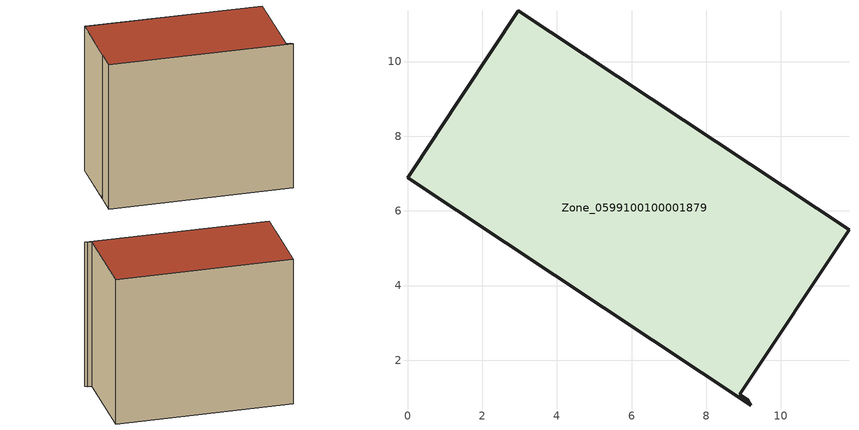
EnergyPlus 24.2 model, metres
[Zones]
Zone_0599100100001879
 floor ground (C_G): 9.2,0.79 0,6.88 0.74,8 0.79,8.06 2.97,11.37 11.82,5.5 8.9,1.09 9.1,0.95 z1.61
 wall outside (C_F): 8.9,1.09 11.82,5.5 2.97,11.37 0.79,8.06 0.74,8 0,6.88 9.2,0.79 9.1,0.95 8.9,1.09 z1.61:10.81
 roof outside (C_R): 0.74,8 0,6.88 9.2,0.79 9.1,0.95 8.9,1.09 11.82,5.5 2.97,11.37 0.79,8.06 z10.81
[BUILDING]
Pand.0599100100001879: North Axis=0; Terrain=City; Loads Convergence Tolerance Value=0.04; Temperature Convergence Tolerance Value=0.4; Solar Distribution=FullExterior; Maximum Number of Warmup Days=25; Minimum Number of Warmup Days=1
[Site:Location]
Rotterdam.The.Hague.AP_ZH_NLD Design_Conditions: Latitude=51.96; Longitude=4.45; Time Zone=1; Elevation=-4.5
[SITE:GROUNDTEMPERATURE:BUILDINGSURFACE]
18, 18, 18, 18, 18, 18, 18, 18, 18, 18, 18, 18
[MATERIAL] Thermal Absorptance=0.9; Solar Absorptance=0.7; Visible Absorptance=0.7
Name | Roughness | Thickness | Conductivity | Density | Specific Heat
G.TI.2006-2014 | MediumSmooth | 0.15 | 0.06 | 540 | 1210
F.TI.2006-2014 | Rough | 0.3 | 0.12 | 1920 | 840
R.TI.2006-2014 | MediumRough | 0.2 | 0.08 | 1500 | 1000
[CONSTRUCTION]
C_G: G.TI.2006-2014
C_F: F.TI.2006-2014
C_R: R.TI.2006-2014
[ZONE]
Zone_0599100100001879: Type=1; Multiplier=1; Ceiling Height=Autocalculate; Volume=Autocalculate; Floor Area=autocalculate; Part of Total Floor Area=Yes
[ZONEINFILTRATION:DESIGNFLOWRATE]
Infil_Zone_0599100100001879: Zone or ZoneList or Space or SpaceList=Zone_0599100100001879; Schedule=AlwaysOn; Design Flow Rate Calculation Method=Flow/Area; Flow Rate per Floor Area=0.0015; Constant Term Coefficient=1; Temperature Term Coefficient=0; Velocity Term Coefficient=0; Velocity Squared Term Coefficient=0
[HVACTEMPLATE:ZONE:IDEALLOADSAIRSYSTEM]
Zone_0599100100001879: Maximum Heating Supply Air Temperature=50; Minimum Cooling Supply Air Temperature=13; Maximum Heating Supply Air Humidity Ratio=0.0156; Minimum Cooling Supply Air Humidity Ratio=0.0077; Heating Limit=NoLimit; Cooling Limit=NoLimit; Dehumidification Control Type=ConstantSensibleHeatRatio; Cooling Sensible Heat Ratio=0.7; Dehumidification Setpoint=60; Humidification Control Type=None; Humidification Setpoint=30; Outdoor Air Method=None; Outdoor Air Flow Rate per Person=0.00944; Outdoor Air Flow Rate per Zone Floor Area=0; Outdoor Air Flow Rate per Zone=0; Demand Controlled Ventilation Type=None; Outdoor Air Economizer Type=NoEconomizer; Heat Recovery Type=None; Sensible Heat Recovery Effectiveness=0.7; Latent Heat Recovery Effectiveness=0.65
[ZONECONTROL:THERMOSTAT]
ThermostatControl_Zone_0599100100001879: Zone or ZoneList=Zone_0599100100001879; Control Type Schedule=DualSetpointControlType; Control 1=Thermostat_Zone_0599100100001879; Temperature Difference Between Cutout And Setpoint=0
[THERMOSTATSETPOINT:DUALSETPOINT]
Thermostat_Zone_0599100100001879: Heating Setpoint Temperature Schedule=HeatingSetpoint_Zone_0599100100001879; Cooling Setpoint Temperature Schedule=CoolingSetpoint_Zone_0599100100001879
[SCHEDULE:COMPACT]
HeatingSetpoint_Zone_0599100100001879: Through: 12/31, For: AllDays, Until: 24:00, 21
CoolingSetpoint_Zone_0599100100001879: Through: 12/31, For: AllDays, Until: 24:00, 24
DualSetpointControlType: Through: 12/31, For: AllDays, Until: 24:00, 4
AlwaysOn: Through: 12/31, For: AllDays, Until: 24:00, 1
